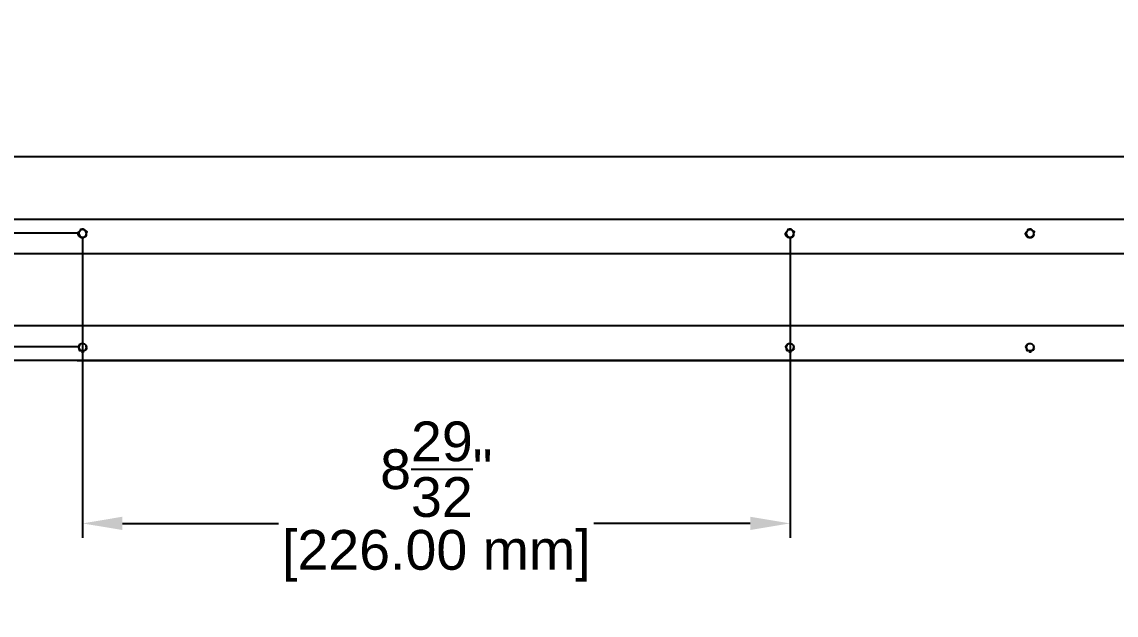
# Model space of a CAD drawing. Header units: inches. Extents: x -8.9 to 62.9, y -1.2 to 30.1.
# Drawn here: x 5.79 to 19.55, y 22.47 to 29.93 of the extents above; entities that cross this region are included whole.
import ezdxf

# ---------------------------------------------------------------- set-up
doc = ezdxf.new("R2010")
doc.units = ezdxf.units.IN
doc.header["$MEASUREMENT"] = 0
doc.layers.get('Defpoints').update_dxf_attribs({"color": 1})
doc.styles.get("Standard").update_dxf_attribs({"font": 'Arial.ttf'})
doc.dimstyles.new('.5 DIM', dxfattribs={"dimscale": 0, "dimtxt": 0.5, "dimasz": 0.5, "dimexe": 0.18, "dimexo": 0.0625, "dimgap": 0.09, "dimtad": 0, "dimtih": 1, "dimtoh": 1, "dimdec": 5, "dimzin": 0, "dimdsep": 46, "dimlunit": 4, "dimtxsty": 'Standard', "dimcen": 0.25, "dimadec": 0, "dimazin": 0, "dimtfac": 1, "dimtdec": 5, "dimtofl": 0, "dimtmove": 0, "dimatfit": 3, "dimfxl": 1, "dimtolj": 1, "dimtzin": 0, "dimarcsym": 0})

# ---------------------------------------------------------------- blocks, each defined once
blk = doc.blocks.new('*D18')
at = {"layer": 'Defpoints', "color": 0, "lineweight": -2, "transparency": 16777216}
for p, q in [((5.091, 27.075), (5.091, 28.417)), ((52.658, 27.075), (52.658, 28.417)), ((5.591, 28.237), (26.697, 28.237)), ((52.158, 28.237), (31.051, 28.237))]:
    blk.add_line(p, q, dxfattribs=at)
at = {"layer": 'Defpoints', "color": 0, "transparency": 16777216}
for p in [(5.091, 28.237), (5.091, 27.013), (52.658, 27.013)]:
    blk.add_point(p, dxfattribs=at)
for points in [[(5.591, 28.321), (5.591, 28.154), (5.091, 28.237)], [(52.158, 28.321), (52.158, 28.154), (52.658, 28.237)]]:
    blk.add_solid(points, dxfattribs=at)
at = {"layer": 'Defpoints', "color": 0, "transparency": 16777216, "char_height": 0.5, "attachment_point": 5}
for s, insert in [('\\A1;3\'-11{\\H1x;\\S9/16;}"', (28.874, 28.919)), ('\\A1;[1208.20 mm]', (28.874, 27.829))]:
    blk.add_mtext(s, dxfattribs=dict(at, insert=insert))
blk = doc.blocks.new('*D19')
at = {"layer": 'Defpoints', "color": 0, "lineweight": -2, "transparency": 16777216}
for p, q in [((2.019, 28.661), (2.519, 28.661)), ((2.519, 28.661), (2.519, 27.272)), ((6.487, 27.272), (2.339, 27.272)), ((2.519, 26.772), (2.519, 26.344)), ((6.487, 25.844), (2.339, 25.844))]:
    blk.add_line(p, q, dxfattribs=at)
at = {"layer": 'Defpoints', "color": 0, "transparency": 16777216}
for p in [(6.549, 27.272), (2.519, 25.844), (6.549, 25.844)]:
    blk.add_point(p, dxfattribs=at)
for points in [[(2.436, 26.772), (2.603, 26.772), (2.519, 27.272)], [(2.436, 26.344), (2.603, 26.344), (2.519, 25.844)]]:
    blk.add_solid(points, dxfattribs=at)
at = {"layer": 'Defpoints', "color": 0, "transparency": 16777216, "char_height": 0.5, "attachment_point": 5}
for s, insert in [('\\A1;1{\\H1x;\\S7/16;}"', (0.231, 29.332)), ('\\A1;[36.26 mm]', (0.231, 28.252))]:
    blk.add_mtext(s, dxfattribs=dict(at, insert=insert))
blk = doc.blocks.new('*D20')
at = {"layer": 'Defpoints', "color": 0, "lineweight": -2, "transparency": 16777216}
for p, q in [((6.549, 27.209), (6.549, 23.443)), ((15.447, 27.209), (15.447, 23.443)), ((7.049, 23.623), (9.015, 23.623)), ((14.947, 23.623), (12.981, 23.623))]:
    blk.add_line(p, q, dxfattribs=at)
at = {"layer": 'Defpoints', "color": 0, "transparency": 16777216}
for p in [(6.549, 27.272), (15.447, 27.272), (6.549, 23.623)]:
    blk.add_point(p, dxfattribs=at)
for points in [[(7.049, 23.707), (7.049, 23.54), (6.549, 23.623)], [(14.947, 23.707), (14.947, 23.54), (15.447, 23.623)]]:
    blk.add_solid(points, dxfattribs=at)
at = {"layer": 'Defpoints', "color": 0, "transparency": 16777216, "char_height": 0.5, "attachment_point": 5}
for s, insert in [('\\A1;8{\\H1x;\\S29/32;}"', (10.998, 24.305)), ('\\A1;[226.00 mm]', (10.998, 23.215))]:
    blk.add_mtext(s, dxfattribs=dict(at, insert=insert))

msp = doc.modelspace()

# ---------------------------------------------------------------- linework, layer by layer
for p, q in [((52.657573, 27.445646), (5.090643, 27.445646)), ((51.204817, 27.447063), (6.543399, 27.447063)), ((52.657573, 27.012856), (5.090643, 27.012856)), ((52.657573, 26.107344), (5.090643, 26.107344)), ((5.090643, 25.674554), (52.657573, 25.674554)), ((6.543399, 25.673138), (51.204817, 25.673138))]:
    msp.add_line(p, q)
at = {"extrusion": (0, 0, -1)}
for centre in [(-6.549305, 27.271561), (-15.446943, 27.271561), (-18.466628, 27.271561)]:
    msp.add_arc(centre, 0.057087, 256.1270076, 309.1985521, dxfattribs=at)
for points, degree in [([(6.543399, 27.447462), (6.473628, 27.445646)], 1), ([(6.494377, 27.256012), (6.492595, 27.262307), (6.491922, 27.268907), (6.49234, 27.275293)], 3), ([(6.49234, 27.275293), (6.495981, 27.283744), (6.501971, 27.290838), (6.509186, 27.296511)], 3), ([(6.510828, 27.229834), (6.503818, 27.237653), (6.498563, 27.246531), (6.494377, 27.256012)], 3), ([(6.52256, 27.310506), (6.517116, 27.306767), (6.512595, 27.301992), (6.509186, 27.296511)], 3), ([(6.519633, 27.32033), (6.523072, 27.322423), (6.526839, 27.324207), (6.530788, 27.325561)], 3), ([(6.52256, 27.310506), (6.522171, 27.313967), (6.521195, 27.317281), (6.519633, 27.32033)], 3), ([(6.530788, 27.325561), (6.540174, 27.327359), (6.549845, 27.328089), (6.559479, 27.327734)], 3), ([(6.559479, 27.327734), (6.563291, 27.327043), (6.566927, 27.325989), (6.570412, 27.324602)], 3), ([(6.570412, 27.324602), (6.568474, 27.3219), (6.566926, 27.318958), (6.565943, 27.315778)], 3), ([(6.579448, 27.307939), (6.575451, 27.311252), (6.570928, 27.313902), (6.565943, 27.315778)], 3), ([(6.579448, 27.307939), (6.586605, 27.305683), (6.593373, 27.302526), (6.599606, 27.298555)], 3), ([(6.594827, 27.258923), (6.596526, 27.265042), (6.596955, 27.271497), (6.596155, 27.277652)], 3), ([(6.599606, 27.298555), (6.600679, 27.296556), (6.601627, 27.294504), (6.602452, 27.2924)], 3), ([(15.392014, 27.256012), (15.390232, 27.262307), (15.38956, 27.268907), (15.389978, 27.275293)], 3), ([(15.389978, 27.275293), (15.393619, 27.283744), (15.399608, 27.290838), (15.406824, 27.296511)], 3), ([(15.408466, 27.229834), (15.401456, 27.237653), (15.396201, 27.246531), (15.392014, 27.256012)], 3), ([(15.420197, 27.310506), (15.414753, 27.306767), (15.410233, 27.301992), (15.406824, 27.296511)], 3), ([(15.417271, 27.32033), (15.42071, 27.322423), (15.424477, 27.324207), (15.428425, 27.325561)], 3), ([(15.420197, 27.310506), (15.419809, 27.313967), (15.418832, 27.317281), (15.417271, 27.32033)], 3), ([(15.428425, 27.325561), (15.437812, 27.327359), (15.447483, 27.328089), (15.457116, 27.327734)], 3), ([(15.457116, 27.327734), (15.460929, 27.327043), (15.464565, 27.325989), (15.46805, 27.324602)], 3), ([(15.46805, 27.324602), (15.466112, 27.3219), (15.464564, 27.318958), (15.463581, 27.315778)], 3), ([(15.477086, 27.307939), (15.473089, 27.311252), (15.468566, 27.313902), (15.463581, 27.315778)], 3), ([(15.477086, 27.307939), (15.484243, 27.305683), (15.491011, 27.302526), (15.497244, 27.298555)], 3), ([(15.492465, 27.258923), (15.494164, 27.265042), (15.494593, 27.271497), (15.493792, 27.277652)], 3), ([(15.497244, 27.298555), (15.498317, 27.296556), (15.499265, 27.294504), (15.50009, 27.2924)], 3), ([(18.411699, 27.256012), (18.409917, 27.262307), (18.409245, 27.268907), (18.409663, 27.275293)], 3), ([(18.409663, 27.275293), (18.413304, 27.283744), (18.419293, 27.290838), (18.426509, 27.296511)], 3), ([(18.428151, 27.229834), (18.421141, 27.237653), (18.415886, 27.246531), (18.411699, 27.256012)], 3), ([(18.439882, 27.310506), (18.434438, 27.306767), (18.429918, 27.301992), (18.426509, 27.296511)], 3), ([(18.436956, 27.32033), (18.440395, 27.322423), (18.444162, 27.324207), (18.44811, 27.325561)], 3), ([(18.439882, 27.310506), (18.439494, 27.313967), (18.438518, 27.317281), (18.436956, 27.32033)], 3), ([(18.44811, 27.325561), (18.457497, 27.327359), (18.467168, 27.328089), (18.476801, 27.327734)], 3), ([(18.476801, 27.327734), (18.480614, 27.327043), (18.48425, 27.325989), (18.487735, 27.324602)], 3), ([(18.487735, 27.324602), (18.485797, 27.3219), (18.484249, 27.318958), (18.483266, 27.315778)], 3), ([(18.496771, 27.307939), (18.492774, 27.311252), (18.488251, 27.313902), (18.483266, 27.315778)], 3), ([(18.496771, 27.307939), (18.503928, 27.305683), (18.510696, 27.302526), (18.516929, 27.298555)], 3), ([(18.51215, 27.258923), (18.513849, 27.265042), (18.514278, 27.271497), (18.513477, 27.277652)], 3), ([(18.516929, 27.298555), (18.518002, 27.296556), (18.51895, 27.294504), (18.519775, 27.2924)], 3), ([(6.513226, 27.227321), (6.512401, 27.228134), (6.511601, 27.228972), (6.510828, 27.229834)], 3), ([(6.584517, 27.229834), (6.578496, 27.223641), (6.571093, 27.218974), (6.562992, 27.216139)], 3), ([(15.410863, 27.227321), (15.410039, 27.228134), (15.409239, 27.228972), (15.408466, 27.229834)], 3), ([(15.482155, 27.229834), (15.476134, 27.223641), (15.468731, 27.218974), (15.46063, 27.216139)], 3), ([(18.430548, 27.227321), (18.429724, 27.228134), (18.428924, 27.228972), (18.428151, 27.229834)], 3), ([(18.50184, 27.229834), (18.495819, 27.223641), (18.488416, 27.218974), (18.480315, 27.216139)], 3), ([(6.494253, 25.854533), (6.493361, 25.851283), (6.492758, 25.84795), (6.492454, 25.84461)], 3), ([(6.492454, 25.84461), (6.495056, 25.839028), (6.498713, 25.834053), (6.503066, 25.829733)], 3), ([(6.501527, 25.808185), (6.502537, 25.806641), (6.503615, 25.805155), (6.504761, 25.803725)], 3), ([(6.504761, 25.803725), (6.512294, 25.800621), (6.520214, 25.798351), (6.52843, 25.797046)], 3), ([(6.524471, 25.799272), (6.52759, 25.797339), (6.530931, 25.795763), (6.534415, 25.794597)], 3), ([(6.578731, 25.802467), (6.586851, 25.805705), (6.594374, 25.810013), (6.601071, 25.815364)], 3), ([(6.603863, 25.822626), (6.601474, 25.828843), (6.599235, 25.835277), (6.596497, 25.841648)], 3), ([(6.601071, 25.815364), (6.602168, 25.817723), (6.603098, 25.820143), (6.603863, 25.822626)], 3), ([(15.391891, 25.854533), (15.390999, 25.851283), (15.390396, 25.84795), (15.390092, 25.84461)], 3), ([(15.390092, 25.84461), (15.392694, 25.839028), (15.396351, 25.834053), (15.400704, 25.829733)], 3), ([(15.399164, 25.808185), (15.400175, 25.806641), (15.401253, 25.805155), (15.402399, 25.803725)], 3), ([(15.402399, 25.803725), (15.409932, 25.800621), (15.417852, 25.798351), (15.426068, 25.797046)], 3), ([(15.422109, 25.799272), (15.425228, 25.797339), (15.428568, 25.795763), (15.432052, 25.794597)], 3), ([(15.476369, 25.802467), (15.484488, 25.805705), (15.492011, 25.810013), (15.498709, 25.815364)], 3), ([(15.5015, 25.822626), (15.499111, 25.828843), (15.496873, 25.835277), (15.494135, 25.841648)], 3), ([(15.498709, 25.815364), (15.499806, 25.817723), (15.500736, 25.820143), (15.5015, 25.822626)], 3), ([(18.411576, 25.854533), (18.410684, 25.851283), (18.410081, 25.84795), (18.409777, 25.84461)], 3), ([(18.409777, 25.84461), (18.412379, 25.839028), (18.416036, 25.834053), (18.420389, 25.829733)], 3), ([(18.418849, 25.808185), (18.41986, 25.806641), (18.420938, 25.805155), (18.422084, 25.803725)], 3), ([(18.422084, 25.803725), (18.429617, 25.800621), (18.437537, 25.798351), (18.445753, 25.797046)], 3), ([(18.441794, 25.799272), (18.444913, 25.797339), (18.448253, 25.795763), (18.451737, 25.794597)], 3), ([(18.496054, 25.802467), (18.504173, 25.805705), (18.511696, 25.810013), (18.518394, 25.815364)], 3), ([(18.521185, 25.822626), (18.518796, 25.828843), (18.516558, 25.835277), (18.51382, 25.841648)], 3), ([(18.518394, 25.815364), (18.519491, 25.817723), (18.520421, 25.820143), (18.521185, 25.822626)], 3), ([(6.473423, 25.674554), (6.543399, 25.672733)], 1)]:
    msp.add_open_spline(points, degree=degree)
for points, knots in [([(6.509186, 27.296511), (6.507408, 27.293652), (6.505918, 27.290558), (6.503666, 27.284224), (6.502879, 27.280955), (6.502012, 27.274202), (6.501947, 27.270835), (6.502526, 27.26414), (6.503186, 27.260771), (6.506182, 27.25112), (6.509597, 27.245096), (6.518543, 27.23508), (6.524138, 27.231012), (6.536495, 27.225589), (6.543237, 27.224219), (6.55342, 27.224374), (6.556754, 27.224787), (6.563307, 27.226314), (6.56655, 27.227448), (6.575662, 27.23178), (6.581145, 27.236017), (6.587629, 27.24373), (6.589543, 27.246576), (6.592684, 27.252544), (6.593923, 27.255664), (6.594827, 27.258923)], [0, 0, 0, 0, 0.0625, 0.0625, 0.125, 0.125, 0.1875, 0.1875, 0.25, 0.25, 0.375, 0.375, 0.5, 0.5, 0.625, 0.625, 0.6875, 0.6875, 0.75, 0.75, 0.875, 0.875, 0.9375, 0.9375, 1, 1, 1, 1]), ([(6.510415, 27.298375), (6.508548, 27.295666), (6.506959, 27.292763), (6.50552, 27.289311), (6.505347, 27.288878), (6.50518, 27.288443)], [0, 0, 0, 0, 0.875422929, 0.875422929, 1, 1, 1, 1]), ([(6.580149, 27.307345), (6.579177, 27.308183), (6.578172, 27.308981), (6.574594, 27.311591), (6.571879, 27.313183), (6.563234, 27.317148), (6.556993, 27.318607), (6.544273, 27.318965), (6.537949, 27.317853), (6.528812, 27.314272), (6.525692, 27.312623), (6.522792, 27.310658)], [0, 0, 0, 0, 0.062039037, 0.062039037, 0.215601716, 0.215601716, 0.522727074, 0.522727074, 0.829852432, 0.829852432, 1, 1, 1, 1]), ([(6.594114, 27.256589), (6.595107, 27.25956), (6.595794, 27.262593), (6.596574, 27.268813), (6.596652, 27.27203), (6.595928, 27.28146), (6.594153, 27.287694), (6.588368, 27.298868), (6.584301, 27.303918), (6.579448, 27.307939)], [0, 0, 0, 0, 0.164996507, 0.164996507, 0.331997205, 0.331997205, 0.665998603, 0.665998603, 1, 1, 1, 1]), ([(6.594827, 27.258923), (6.595512, 27.253651), (6.594895, 27.248249), (6.591263, 27.238273), (6.588271, 27.233695), (6.584517, 27.229834)], [0, 0, 0, 0, 0.5, 0.5, 1, 1, 1, 1]), ([(6.602452, 27.2924), (6.601457, 27.289962), (6.600459, 27.287502), (6.598384, 27.282574), (6.597307, 27.280104), (6.596155, 27.277652)], [0, 0, 0, 0, 0.499956075, 0.499956075, 1, 1, 1, 1]), ([(15.406824, 27.296511), (15.405046, 27.293652), (15.403556, 27.290558), (15.401303, 27.284224), (15.400517, 27.280955), (15.39965, 27.274202), (15.399585, 27.270835), (15.400164, 27.26414), (15.400824, 27.260771), (15.40382, 27.25112), (15.407235, 27.245096), (15.416181, 27.23508), (15.421776, 27.231012), (15.434132, 27.225589), (15.440875, 27.224219), (15.451057, 27.224374), (15.454392, 27.224787), (15.460945, 27.226314), (15.464188, 27.227448), (15.4733, 27.23178), (15.478783, 27.236017), (15.485267, 27.24373), (15.487181, 27.246576), (15.490321, 27.252544), (15.49156, 27.255664), (15.492465, 27.258923)], [0, 0, 0, 0, 0.0625, 0.0625, 0.125, 0.125, 0.1875, 0.1875, 0.25, 0.25, 0.375, 0.375, 0.5, 0.5, 0.625, 0.625, 0.6875, 0.6875, 0.75, 0.75, 0.875, 0.875, 0.9375, 0.9375, 1, 1, 1, 1]), ([(15.408053, 27.298375), (15.406186, 27.295666), (15.404597, 27.292763), (15.403157, 27.289311), (15.402985, 27.288878), (15.402818, 27.288443)], [0, 0, 0, 0, 0.875422941, 0.875422941, 1, 1, 1, 1]), ([(15.477787, 27.307345), (15.476815, 27.308183), (15.47581, 27.308981), (15.472231, 27.311591), (15.469517, 27.313183), (15.460872, 27.317148), (15.454631, 27.318607), (15.441911, 27.318965), (15.435587, 27.317853), (15.42645, 27.314272), (15.423329, 27.312623), (15.420429, 27.310658)], [0, 0, 0, 0, 0.062039039, 0.062039039, 0.215601718, 0.215601718, 0.522727076, 0.522727076, 0.829852434, 0.829852434, 1, 1, 1, 1]), ([(15.491752, 27.256589), (15.492745, 27.25956), (15.493432, 27.262593), (15.494212, 27.268813), (15.494289, 27.27203), (15.493566, 27.28146), (15.49179, 27.287694), (15.486006, 27.298868), (15.481939, 27.303918), (15.477086, 27.307939)], [0, 0, 0, 0, 0.16499651, 0.16499651, 0.331997208, 0.331997208, 0.665998604, 0.665998604, 1, 1, 1, 1]), ([(15.492465, 27.258923), (15.49315, 27.253651), (15.492533, 27.248249), (15.488901, 27.238273), (15.485908, 27.233695), (15.482155, 27.229834)], [0, 0, 0, 0, 0.5, 0.5, 1, 1, 1, 1]), ([(15.50009, 27.2924), (15.499095, 27.289962), (15.498097, 27.287502), (15.496022, 27.282574), (15.494945, 27.280104), (15.493792, 27.277652)], [0, 0, 0, 0, 0.499956075, 0.499956075, 1, 1, 1, 1]), ([(18.426509, 27.296511), (18.424731, 27.293652), (18.423241, 27.290558), (18.420988, 27.284224), (18.420202, 27.280955), (18.419335, 27.274202), (18.41927, 27.270835), (18.419849, 27.26414), (18.420509, 27.260771), (18.423505, 27.25112), (18.42692, 27.245096), (18.435866, 27.23508), (18.441461, 27.231012), (18.453817, 27.225589), (18.46056, 27.224219), (18.470742, 27.224374), (18.474077, 27.224787), (18.48063, 27.226314), (18.483873, 27.227448), (18.492985, 27.23178), (18.498468, 27.236017), (18.504952, 27.24373), (18.506866, 27.246576), (18.510006, 27.252544), (18.511245, 27.255664), (18.51215, 27.258923)], [0, 0, 0, 0, 0.0625, 0.0625, 0.125, 0.125, 0.1875, 0.1875, 0.25, 0.25, 0.375, 0.375, 0.5, 0.5, 0.625, 0.625, 0.6875, 0.6875, 0.75, 0.75, 0.875, 0.875, 0.9375, 0.9375, 1, 1, 1, 1]), ([(18.427738, 27.298375), (18.425871, 27.295666), (18.424282, 27.292763), (18.422843, 27.289311), (18.42267, 27.288878), (18.422503, 27.288443)], [0, 0, 0, 0, 0.87542294, 0.87542294, 1, 1, 1, 1]), ([(18.497472, 27.307345), (18.4965, 27.308183), (18.495495, 27.308981), (18.491916, 27.311591), (18.489202, 27.313183), (18.480557, 27.317148), (18.474316, 27.318607), (18.461596, 27.318965), (18.455272, 27.317853), (18.446135, 27.314272), (18.443014, 27.312623), (18.440114, 27.310658)], [0, 0, 0, 0, 0.062039038, 0.062039038, 0.215601718, 0.215601718, 0.522727076, 0.522727076, 0.829852434, 0.829852434, 1, 1, 1, 1]), ([(18.511437, 27.256589), (18.51243, 27.25956), (18.513117, 27.262593), (18.513897, 27.268813), (18.513974, 27.27203), (18.513251, 27.28146), (18.511475, 27.287694), (18.505691, 27.298868), (18.501624, 27.303918), (18.496771, 27.307939)], [0, 0, 0, 0, 0.164996508, 0.164996508, 0.331997206, 0.331997206, 0.665998603, 0.665998603, 1, 1, 1, 1]), ([(18.51215, 27.258923), (18.512835, 27.253651), (18.512218, 27.248249), (18.508586, 27.238273), (18.505593, 27.233695), (18.50184, 27.229834)], [0, 0, 0, 0, 0.5, 0.5, 1, 1, 1, 1]), ([(18.519775, 27.2924), (18.51878, 27.289962), (18.517782, 27.287502), (18.515707, 27.282574), (18.51463, 27.280104), (18.513477, 27.277652)], [0, 0, 0, 0, 0.499956075, 0.499956075, 1, 1, 1, 1]), ([(6.524793, 25.879816), (6.518542, 25.877226), (6.512942, 25.873588), (6.502714, 25.864812), (6.498274, 25.85984), (6.494253, 25.854533)], [0, 0, 0, 0, 0.5, 0.5, 1, 1, 1, 1]), ([(6.529352, 25.882244), (6.525369, 25.880387), (6.52164, 25.877979), (6.51199, 25.869591), (6.507168, 25.862359), (6.503193, 25.850522), (6.502385, 25.846359), (6.501897, 25.838009), (6.502201, 25.833858), (6.503066, 25.829733)], [0, 0, 0, 0, 0.208399795, 0.208399795, 0.604199897, 0.604199897, 0.802099949, 0.802099949, 1, 1, 1, 1]), ([(6.524793, 25.879816), (6.531779, 25.884056), (6.539964, 25.886458), (6.556337, 25.886859), (6.564556, 25.884888), (6.57897, 25.877099), (6.58516, 25.871243), (6.593715, 25.857468), (6.596126, 25.849533), (6.596497, 25.841648)], [0, 0, 0, 0, 0.25, 0.25, 0.5, 0.5, 0.75, 0.75, 1, 1, 1, 1]), ([(15.422431, 25.879816), (15.41618, 25.877226), (15.41058, 25.873588), (15.400352, 25.864812), (15.395912, 25.85984), (15.391891, 25.854533)], [0, 0, 0, 0, 0.5, 0.5, 1, 1, 1, 1]), ([(15.426989, 25.882244), (15.423007, 25.880387), (15.419278, 25.877979), (15.409628, 25.869591), (15.404806, 25.862359), (15.400831, 25.850522), (15.400023, 25.846359), (15.399535, 25.838009), (15.399839, 25.833858), (15.400704, 25.829733)], [0, 0, 0, 0, 0.208399795, 0.208399795, 0.604199897, 0.604199897, 0.802099949, 0.802099949, 1, 1, 1, 1]), ([(15.422431, 25.879816), (15.429417, 25.884056), (15.437602, 25.886458), (15.453975, 25.886859), (15.462194, 25.884888), (15.476608, 25.877099), (15.482798, 25.871243), (15.491353, 25.857468), (15.493764, 25.849533), (15.494135, 25.841648)], [0, 0, 0, 0, 0.25, 0.25, 0.5, 0.5, 0.75, 0.75, 1, 1, 1, 1]), ([(18.442116, 25.879816), (18.435865, 25.877226), (18.430265, 25.873588), (18.420037, 25.864812), (18.415597, 25.85984), (18.411576, 25.854533)], [0, 0, 0, 0, 0.5, 0.5, 1, 1, 1, 1]), ([(18.446674, 25.882244), (18.442692, 25.880387), (18.438963, 25.877979), (18.429313, 25.869591), (18.424491, 25.862359), (18.420516, 25.850522), (18.419708, 25.846359), (18.41922, 25.838009), (18.419524, 25.833858), (18.420389, 25.829733)], [0, 0, 0, 0, 0.208399795, 0.208399795, 0.604199897, 0.604199897, 0.802099949, 0.802099949, 1, 1, 1, 1]), ([(18.442116, 25.879816), (18.449102, 25.884056), (18.457287, 25.886458), (18.47366, 25.886859), (18.481879, 25.884888), (18.496293, 25.877099), (18.502483, 25.871243), (18.511038, 25.857468), (18.513449, 25.849533), (18.51382, 25.841648)], [0, 0, 0, 0, 0.25, 0.25, 0.5, 0.5, 0.75, 0.75, 1, 1, 1, 1]), ([(6.506902, 25.818595), (6.506037, 25.816818), (6.505168, 25.815057), (6.503387, 25.811582), (6.502474, 25.809867), (6.501527, 25.808185)], [0, 0, 0, 0, 0.499251566, 0.499251566, 1, 1, 1, 1]), ([(6.50251, 25.832943), (6.502981, 25.829553), (6.503818, 25.826211), (6.509167, 25.811794), (6.517671, 25.802345), (6.52843, 25.797046)], [0, 0, 0, 0, 0.222999333, 0.222999333, 1, 1, 1, 1]), ([(6.506902, 25.818595), (6.506045, 25.820339), (6.505294, 25.822139), (6.50401, 25.825855), (6.503475, 25.827786), (6.503066, 25.829733)], [0, 0, 0, 0, 0.5, 0.5, 1, 1, 1, 1]), ([(6.578731, 25.802467), (6.57543, 25.79984), (6.571668, 25.797582), (6.563584, 25.794181), (6.559161, 25.793003), (6.550179, 25.791977), (6.545538, 25.792118), (6.536635, 25.793691), (6.532344, 25.795119), (6.52843, 25.797046)], [0, 0, 0, 0, 0.25, 0.25, 0.5, 0.5, 0.75, 0.75, 1, 1, 1, 1]), ([(6.569106, 25.785886), (6.566575, 25.787162), (6.563987, 25.788421), (6.55842, 25.790289), (6.555352, 25.790785), (6.549348, 25.78996), (6.546617, 25.788847), (6.54142, 25.786441), (6.53894, 25.785117), (6.536475, 25.783802)], [0, 0, 0, 0, 0.25, 0.25, 0.5, 0.5, 0.75, 0.75, 1, 1, 1, 1]), ([(6.536475, 25.783802), (6.541803, 25.782573), (6.547506, 25.782101), (6.558588, 25.782829), (6.564079, 25.784027), (6.569106, 25.785886)], [0, 0, 0, 0, 0.5, 0.5, 1, 1, 1, 1]), ([(6.569519, 25.79673), (6.570683, 25.79728), (6.571823, 25.797876), (6.575443, 25.799967), (6.577829, 25.801662), (6.580042, 25.803558)], [0, 0, 0, 0, 0.306819818, 0.306819818, 1, 1, 1, 1]), ([(6.578731, 25.802467), (6.581987, 25.80506), (6.584929, 25.808117), (6.589874, 25.814859), (6.591875, 25.818509), (6.594907, 25.826381), (6.595873, 25.830436), (6.596728, 25.838748), (6.596598, 25.842993), (6.595712, 25.848373), (6.595449, 25.849639), (6.595133, 25.850894)], [0, 0, 0, 0, 0.232004932, 0.232004932, 0.464009865, 0.464009865, 0.696014797, 0.696014797, 0.92801973, 0.92801973, 1, 1, 1, 1]), ([(15.40454, 25.818595), (15.403674, 25.816818), (15.402806, 25.815057), (15.401025, 25.811582), (15.400112, 25.809867), (15.399164, 25.808185)], [0, 0, 0, 0, 0.499251566, 0.499251566, 1, 1, 1, 1]), ([(15.400148, 25.832943), (15.400619, 25.829553), (15.401456, 25.826211), (15.406804, 25.811794), (15.415309, 25.802345), (15.426068, 25.797046)], [0, 0, 0, 0, 0.222999333, 0.222999333, 1, 1, 1, 1]), ([(15.40454, 25.818595), (15.403683, 25.820339), (15.402932, 25.822139), (15.401648, 25.825855), (15.401112, 25.827786), (15.400704, 25.829733)], [0, 0, 0, 0, 0.5, 0.5, 1, 1, 1, 1]), ([(15.476369, 25.802467), (15.473068, 25.79984), (15.469305, 25.797582), (15.461222, 25.794181), (15.456798, 25.793003), (15.447817, 25.791977), (15.443176, 25.792118), (15.434273, 25.793691), (15.429981, 25.795119), (15.426068, 25.797046)], [0, 0, 0, 0, 0.25, 0.25, 0.5, 0.5, 0.75, 0.75, 1, 1, 1, 1]), ([(15.466744, 25.785886), (15.464213, 25.787162), (15.461625, 25.788421), (15.456058, 25.790289), (15.45299, 25.790785), (15.446986, 25.78996), (15.444255, 25.788847), (15.439058, 25.786441), (15.436578, 25.785117), (15.434113, 25.783802)], [0, 0, 0, 0, 0.25, 0.25, 0.5, 0.5, 0.75, 0.75, 1, 1, 1, 1]), ([(15.434113, 25.783802), (15.439441, 25.782573), (15.445144, 25.782101), (15.456226, 25.782829), (15.461717, 25.784027), (15.466744, 25.785886)], [0, 0, 0, 0, 0.5, 0.5, 1, 1, 1, 1]), ([(15.467157, 25.79673), (15.468321, 25.79728), (15.46946, 25.797876), (15.473081, 25.799967), (15.475467, 25.801662), (15.47768, 25.803558)], [0, 0, 0, 0, 0.306819816, 0.306819816, 1, 1, 1, 1]), ([(15.476369, 25.802467), (15.479624, 25.80506), (15.482566, 25.808117), (15.487511, 25.814859), (15.489512, 25.818509), (15.492545, 25.826381), (15.493511, 25.830436), (15.494366, 25.838748), (15.494235, 25.842993), (15.49335, 25.848373), (15.493087, 25.849639), (15.492771, 25.850894)], [0, 0, 0, 0, 0.232004932, 0.232004932, 0.464009865, 0.464009865, 0.696014797, 0.696014797, 0.92801973, 0.92801973, 1, 1, 1, 1]), ([(18.424225, 25.818595), (18.42336, 25.816818), (18.422491, 25.815057), (18.42071, 25.811582), (18.419797, 25.809867), (18.418849, 25.808185)], [0, 0, 0, 0, 0.499251566, 0.499251566, 1, 1, 1, 1]), ([(18.419833, 25.832943), (18.420304, 25.829553), (18.421141, 25.826211), (18.426489, 25.811794), (18.434994, 25.802345), (18.445753, 25.797046)], [0, 0, 0, 0, 0.222999333, 0.222999333, 1, 1, 1, 1]), ([(18.424225, 25.818595), (18.423368, 25.820339), (18.422617, 25.822139), (18.421333, 25.825855), (18.420797, 25.827786), (18.420389, 25.829733)], [0, 0, 0, 0, 0.5, 0.5, 1, 1, 1, 1]), ([(18.496054, 25.802467), (18.492753, 25.79984), (18.48899, 25.797582), (18.480907, 25.794181), (18.476483, 25.793003), (18.467502, 25.791977), (18.462861, 25.792118), (18.453958, 25.793691), (18.449666, 25.795119), (18.445753, 25.797046)], [0, 0, 0, 0, 0.25, 0.25, 0.5, 0.5, 0.75, 0.75, 1, 1, 1, 1]), ([(18.486429, 25.785886), (18.483898, 25.787162), (18.48131, 25.788421), (18.475743, 25.790289), (18.472675, 25.790785), (18.466671, 25.78996), (18.46394, 25.788847), (18.458743, 25.786441), (18.456263, 25.785117), (18.453798, 25.783802)], [0, 0, 0, 0, 0.25, 0.25, 0.5, 0.5, 0.75, 0.75, 1, 1, 1, 1]), ([(18.453798, 25.783802), (18.459126, 25.782573), (18.464829, 25.782101), (18.475911, 25.782829), (18.481402, 25.784027), (18.486429, 25.785886)], [0, 0, 0, 0, 0.5, 0.5, 1, 1, 1, 1]), ([(18.486842, 25.79673), (18.488006, 25.79728), (18.489145, 25.797876), (18.492766, 25.799967), (18.495152, 25.801662), (18.497365, 25.803558)], [0, 0, 0, 0, 0.306819812, 0.306819812, 1, 1, 1, 1]), ([(18.496054, 25.802467), (18.499309, 25.80506), (18.502251, 25.808117), (18.507197, 25.814859), (18.509197, 25.818509), (18.51223, 25.826381), (18.513196, 25.830436), (18.514051, 25.838748), (18.51392, 25.842993), (18.513035, 25.848373), (18.512772, 25.849639), (18.512456, 25.850894)], [0, 0, 0, 0, 0.232004932, 0.232004932, 0.464009865, 0.464009865, 0.696014797, 0.696014797, 0.92801973, 0.92801973, 1, 1, 1, 1])]:
    msp.add_open_spline(points, degree=3, knots=knots)

# ---------------------------------------------------------------- dimensions: what is measured, and where the dimension line sits
at = {"layer": 'Defpoints'}
dim = msp.add_linear_dim(base=(2.519398, 25.843833), p1=(6.549305, 27.271561), p2=(6.549305, 25.843833), angle=90, dimstyle='.5 DIM', override={"dimscale": 1, "dimpost": '\\X', "dimtmove": 1}, dxfattribs=at)
dim.commit()
dim.dimension.update_dxf_attribs({"geometry": '*D19', "text_midpoint": (1.903645, 28.660584), "dimtype": 160})
dim = msp.add_linear_dim(base=(5.090643, 28.237184), p1=(52.657573, 27.012856), p2=(5.090643, 27.012856), dimstyle='.5 DIM', override={"dimscale": 1, "dimpost": '\\X'}, dxfattribs=at)
dim.commit()
dim.dimension.update_dxf_attribs({"geometry": '*D18', "text_midpoint": (28.874108, 28.237184), "dimtype": 160})
dim = msp.add_linear_dim(base=(6.549305, 23.62326), p1=(15.446943, 27.271561), p2=(6.549305, 27.271561), dimstyle='.5 DIM', override={"dimscale": 1, "dimpost": '\\X'}, dxfattribs=at)
dim.commit()
dim.dimension.update_dxf_attribs({"geometry": '*D20', "text_midpoint": (10.998124, 23.62326)})

doc.saveas('drawing.dxf')
